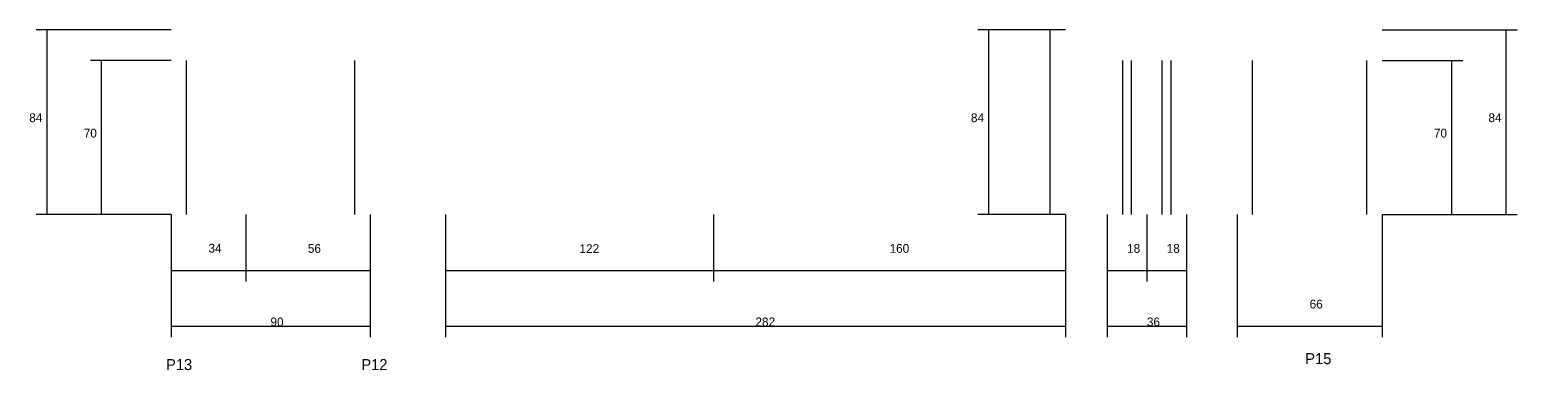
# Model space of a CAD drawing. Header units: metres. Extents: x 129589 to 135216, y 30315 to 31340.
# Drawn here: x 132702 to 133378, y 31180 to 31335 of the extents above; entities that cross this region are included whole.
import ezdxf

# ---------------------------------------------------------------- set-up
doc = ezdxf.new("R2010")
doc.units = ezdxf.units.M
for name, color, linetype in [('COTA', 4, 'Continuous'), ('NOMENCLATURA', 7, 'Continuous'), ('SARR_2.2x7', 40, 'Continuous')]:
    doc.layers.add(name, color=color, linetype=linetype)

msp = doc.modelspace()

# ---------------------------------------------------------------- linework, layer by layer
at = {"layer": 'COTA'}
for p, q in [((132766.4, 31334.7), (132705, 31334.7)), ((132710, 31250.7), (132710, 31334.7)), ((133173.1, 31334.7), (133133.2, 31334.7)), ((133138.2, 31250.7), (133138.2, 31334.7)), ((133317.1, 31334.7), (133378.5, 31334.7)), ((133373.5, 31250.7), (133373.5, 31334.7)), ((132766.4, 31320.7), (132729.8, 31320.7)), ((132734.8, 31250.7), (132734.8, 31320.7)), ((133317.1, 31320.7), (133353.7, 31320.7)), ((133348.7, 31250.7), (133348.7, 31320.7)), ((132766.4, 31250.7), (132705, 31250.7)), ((132766.4, 31250.7), (132729.8, 31250.7)), ((132766.4, 31250.7), (132766.4, 31220.2)), ((132766.4, 31250.7), (132766.4, 31194.9)), ((132800.4, 31250.7), (132800.4, 31220.2)), ((132800.4, 31250.7), (132800.4, 31220.2)), ((132856.9, 31250.7), (132856.9, 31220.2)), ((132856.9, 31250.7), (132856.9, 31194.9)), ((132891.1, 31250.7), (132891.1, 31220.2)), ((132891.1, 31250.7), (132891.1, 31194.9)), ((133013.1, 31250.7), (133013.1, 31220.2)), ((133013.1, 31250.7), (133013.1, 31220.2)), ((133173.1, 31250.7), (133133.2, 31250.7)), ((133173.1, 31250.7), (133173.1, 31194.9)), ((133173.1, 31250.7), (133173.1, 31220.2)), ((133192.1, 31250.7), (133192.1, 31220.2)), ((133192.1, 31250.7), (133192.1, 31194.9)), ((133210.1, 31250.7), (133210.1, 31220.2)), ((133210.1, 31250.7), (133210.1, 31220.2)), ((133228.1, 31250.7), (133228.1, 31220.2)), ((133228.1, 31250.7), (133228.1, 31194.9)), ((133251.1, 31250.7), (133251.1, 31194.9)), ((133317.1, 31250.7), (133317.1, 31194.9)), ((133317.1, 31250.7), (133353.7, 31250.7)), ((133317.1, 31250.7), (133378.5, 31250.7)), ((132766.4, 31225.2), (132800.4, 31225.2)), ((132800.4, 31225.2), (132856.9, 31225.2)), ((132891.1, 31225.2), (133013.1, 31225.2)), ((133013.1, 31225.2), (133173.1, 31225.2)), ((133192.1, 31225.2), (133210.1, 31225.2)), ((133210.1, 31225.2), (133228.1, 31225.2)), ((132766.4, 31199.9), (132856.9, 31199.9)), ((132891.1, 31199.9), (133173.1, 31199.9)), ((133192.1, 31199.9), (133228.1, 31199.9)), ((133251.1, 31199.9), (133317.1, 31199.9))]:
    msp.add_line(p, q, dxfattribs=at)
at = {"layer": 'SARR_2.2x7'}
for p, q in [((133166.1, 31250.7), (133166.1, 31334.7)), ((132773.4, 31250.7), (132773.4, 31320.7)), ((132849.9, 31250.7), (132849.9, 31320.7)), ((133199.1, 31250.7), (133199.1, 31320.7)), ((133203.1, 31250.7), (133203.1, 31320.7)), ((133217.1, 31250.7), (133217.1, 31320.7)), ((133221.1, 31250.7), (133221.1, 31320.7)), ((133258.1, 31250.7), (133258.1, 31320.7)), ((133310.1, 31250.7), (133310.1, 31320.7))]:
    msp.add_line(p, q, dxfattribs=at)

# ---------------------------------------------------------------- texts
at = {"layer": 'COTA'}
for s, p in [('84', (132701.9, 31292.7)), ('84', (133130.1, 31292.7)), ('84', (133365.4, 31292.7)), ('70', (132726.7, 31285.7)), ('70', (133340.6, 31285.7)), ('34', (132783.4, 31233.4)), ('56', (132828.6, 31233.3)), ('122', (132952.1, 31233.2)), ('160', (133093.1, 31233.3)), ('18', (133201.1, 31233.3)), ('18', (133219.1, 31233.3)), ('66', (133284.1, 31208)), ('90', (132811.6, 31199.9)), ('282', (133032.1, 31199.9)), ('36', (133210.1, 31199.9))]:
    msp.add_text(s, height=4, dxfattribs=at).set_placement(p)
at = {"layer": 'NOMENCLATURA'}
for s, p in [('P15', (133282.1, 31182.7)), ('P13', (132764.1, 31180)), ('P12', (132852.9, 31180))]:
    msp.add_text(s, height=5, dxfattribs=at).set_placement(p)

doc.saveas('drawing.dxf')
